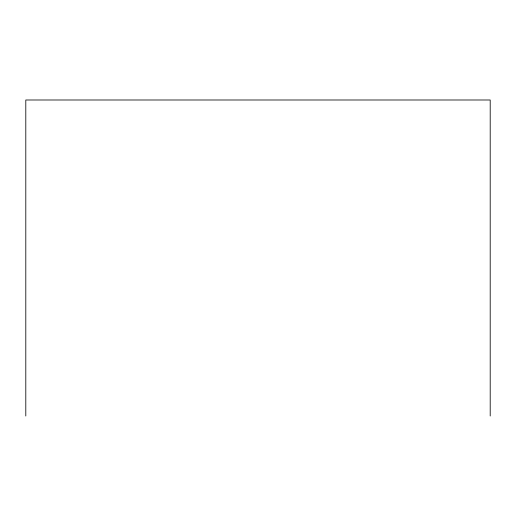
<?xml version="1.0" encoding="UTF-8"?>
<svg xmlns="http://www.w3.org/2000/svg" width="516" height="516" viewBox="0 0 516 516"><rect width="100%" height="100%" fill="white"/><g stroke="black" fill="none" stroke-linecap="round" stroke-linejoin="round"><path stroke-width="0.77" d="M490.2 416.006L490.2 99.994L25.8 99.994L25.8 416.006"/></g></svg>
